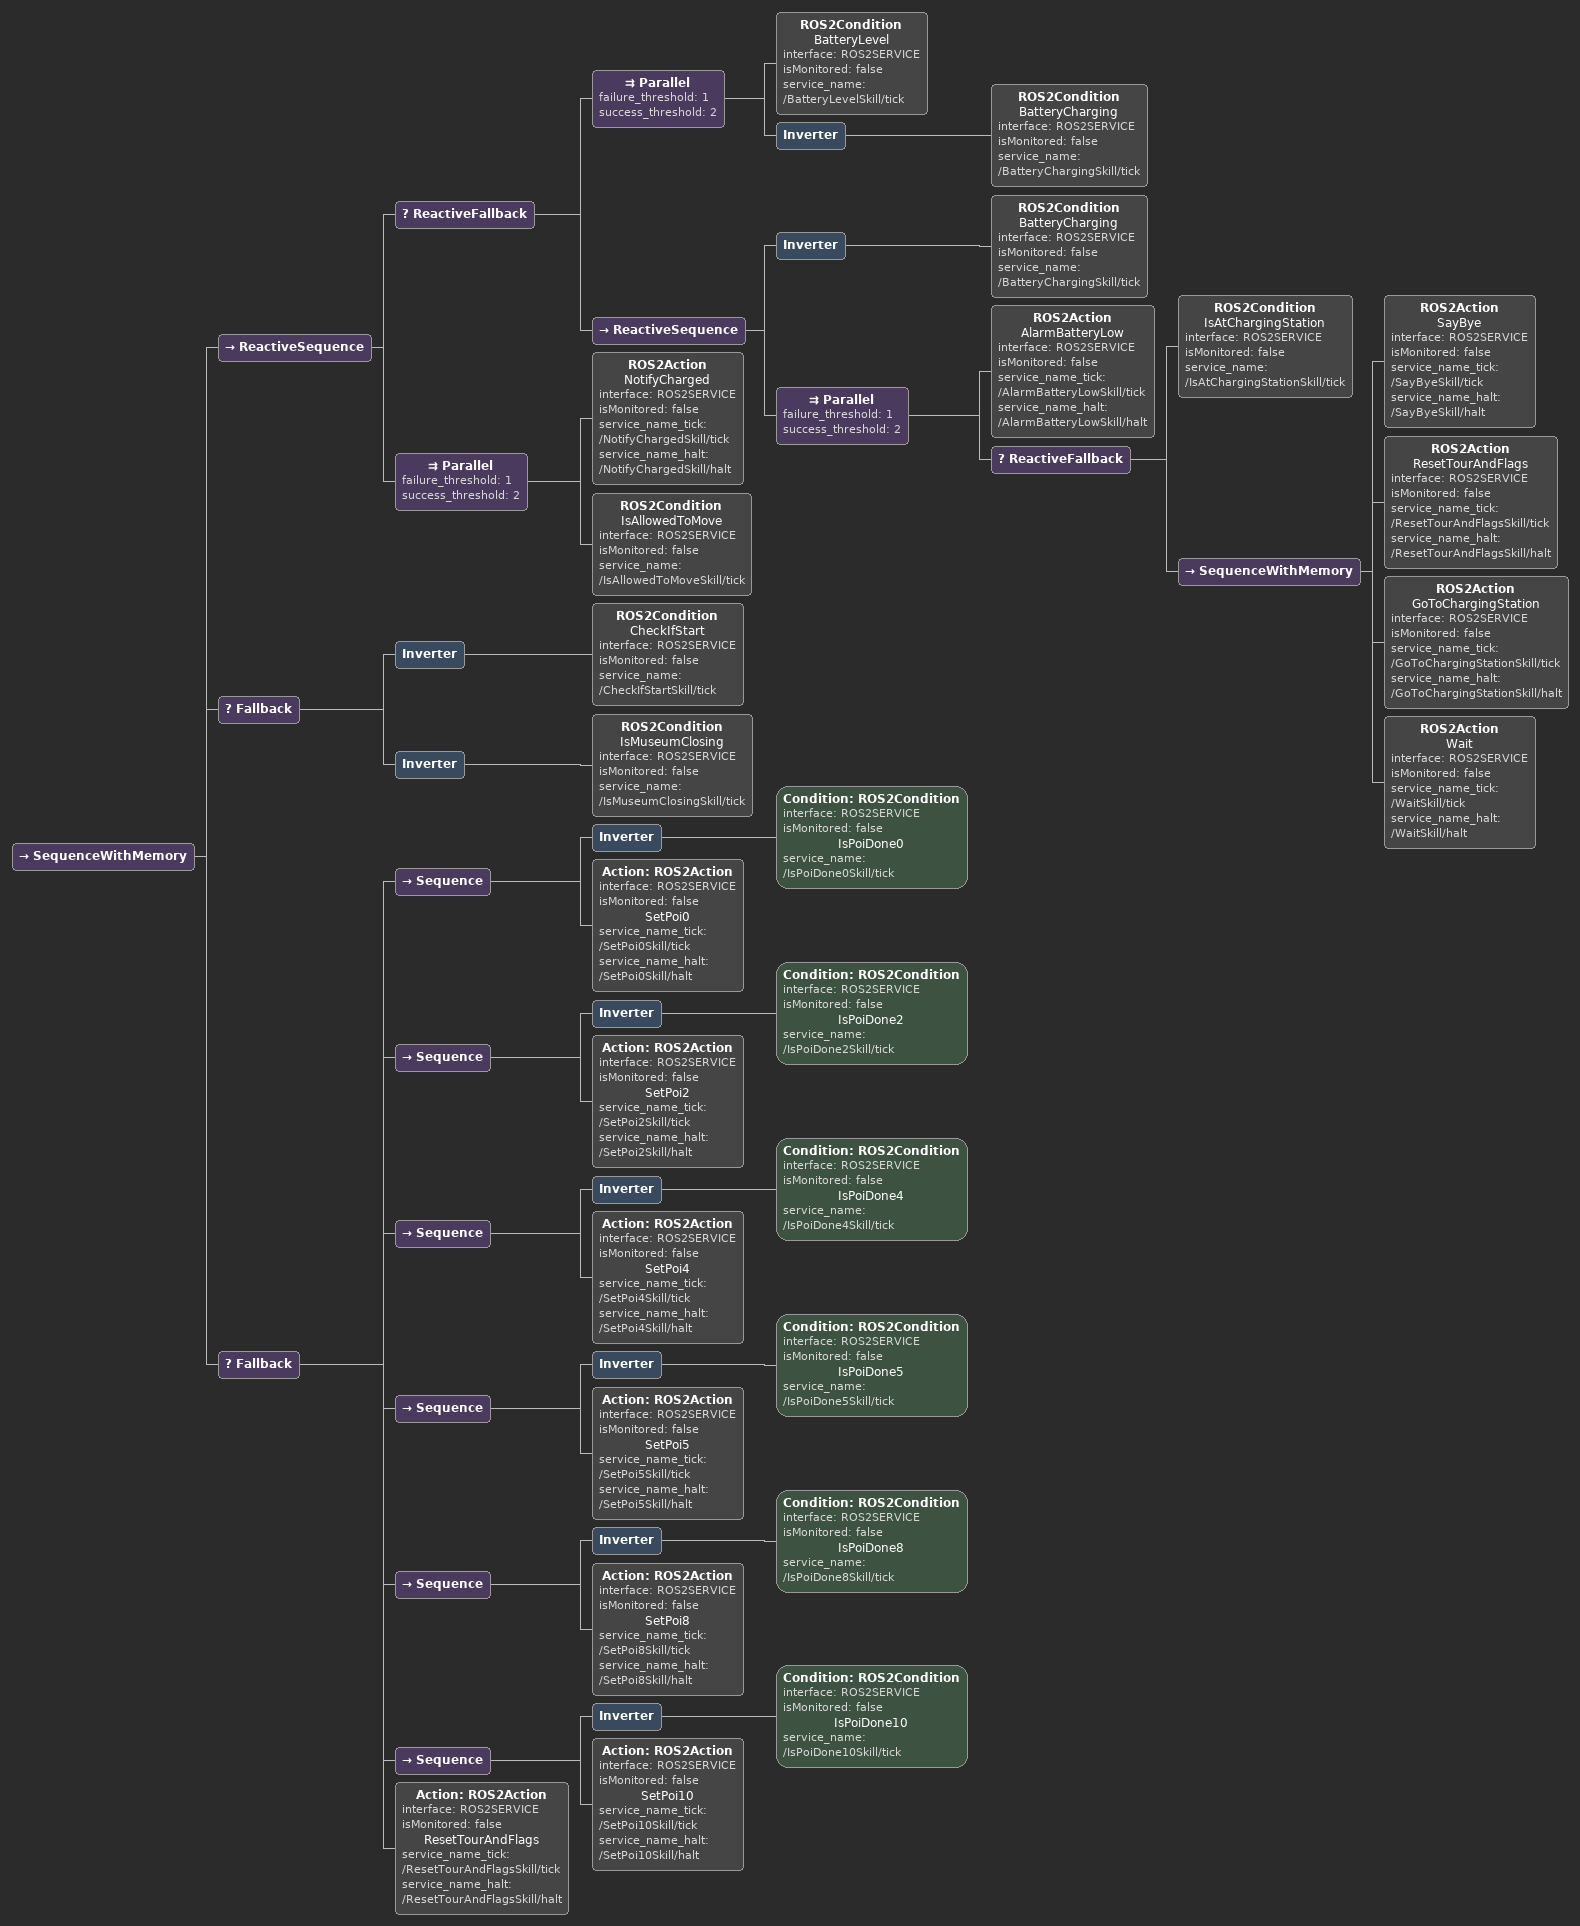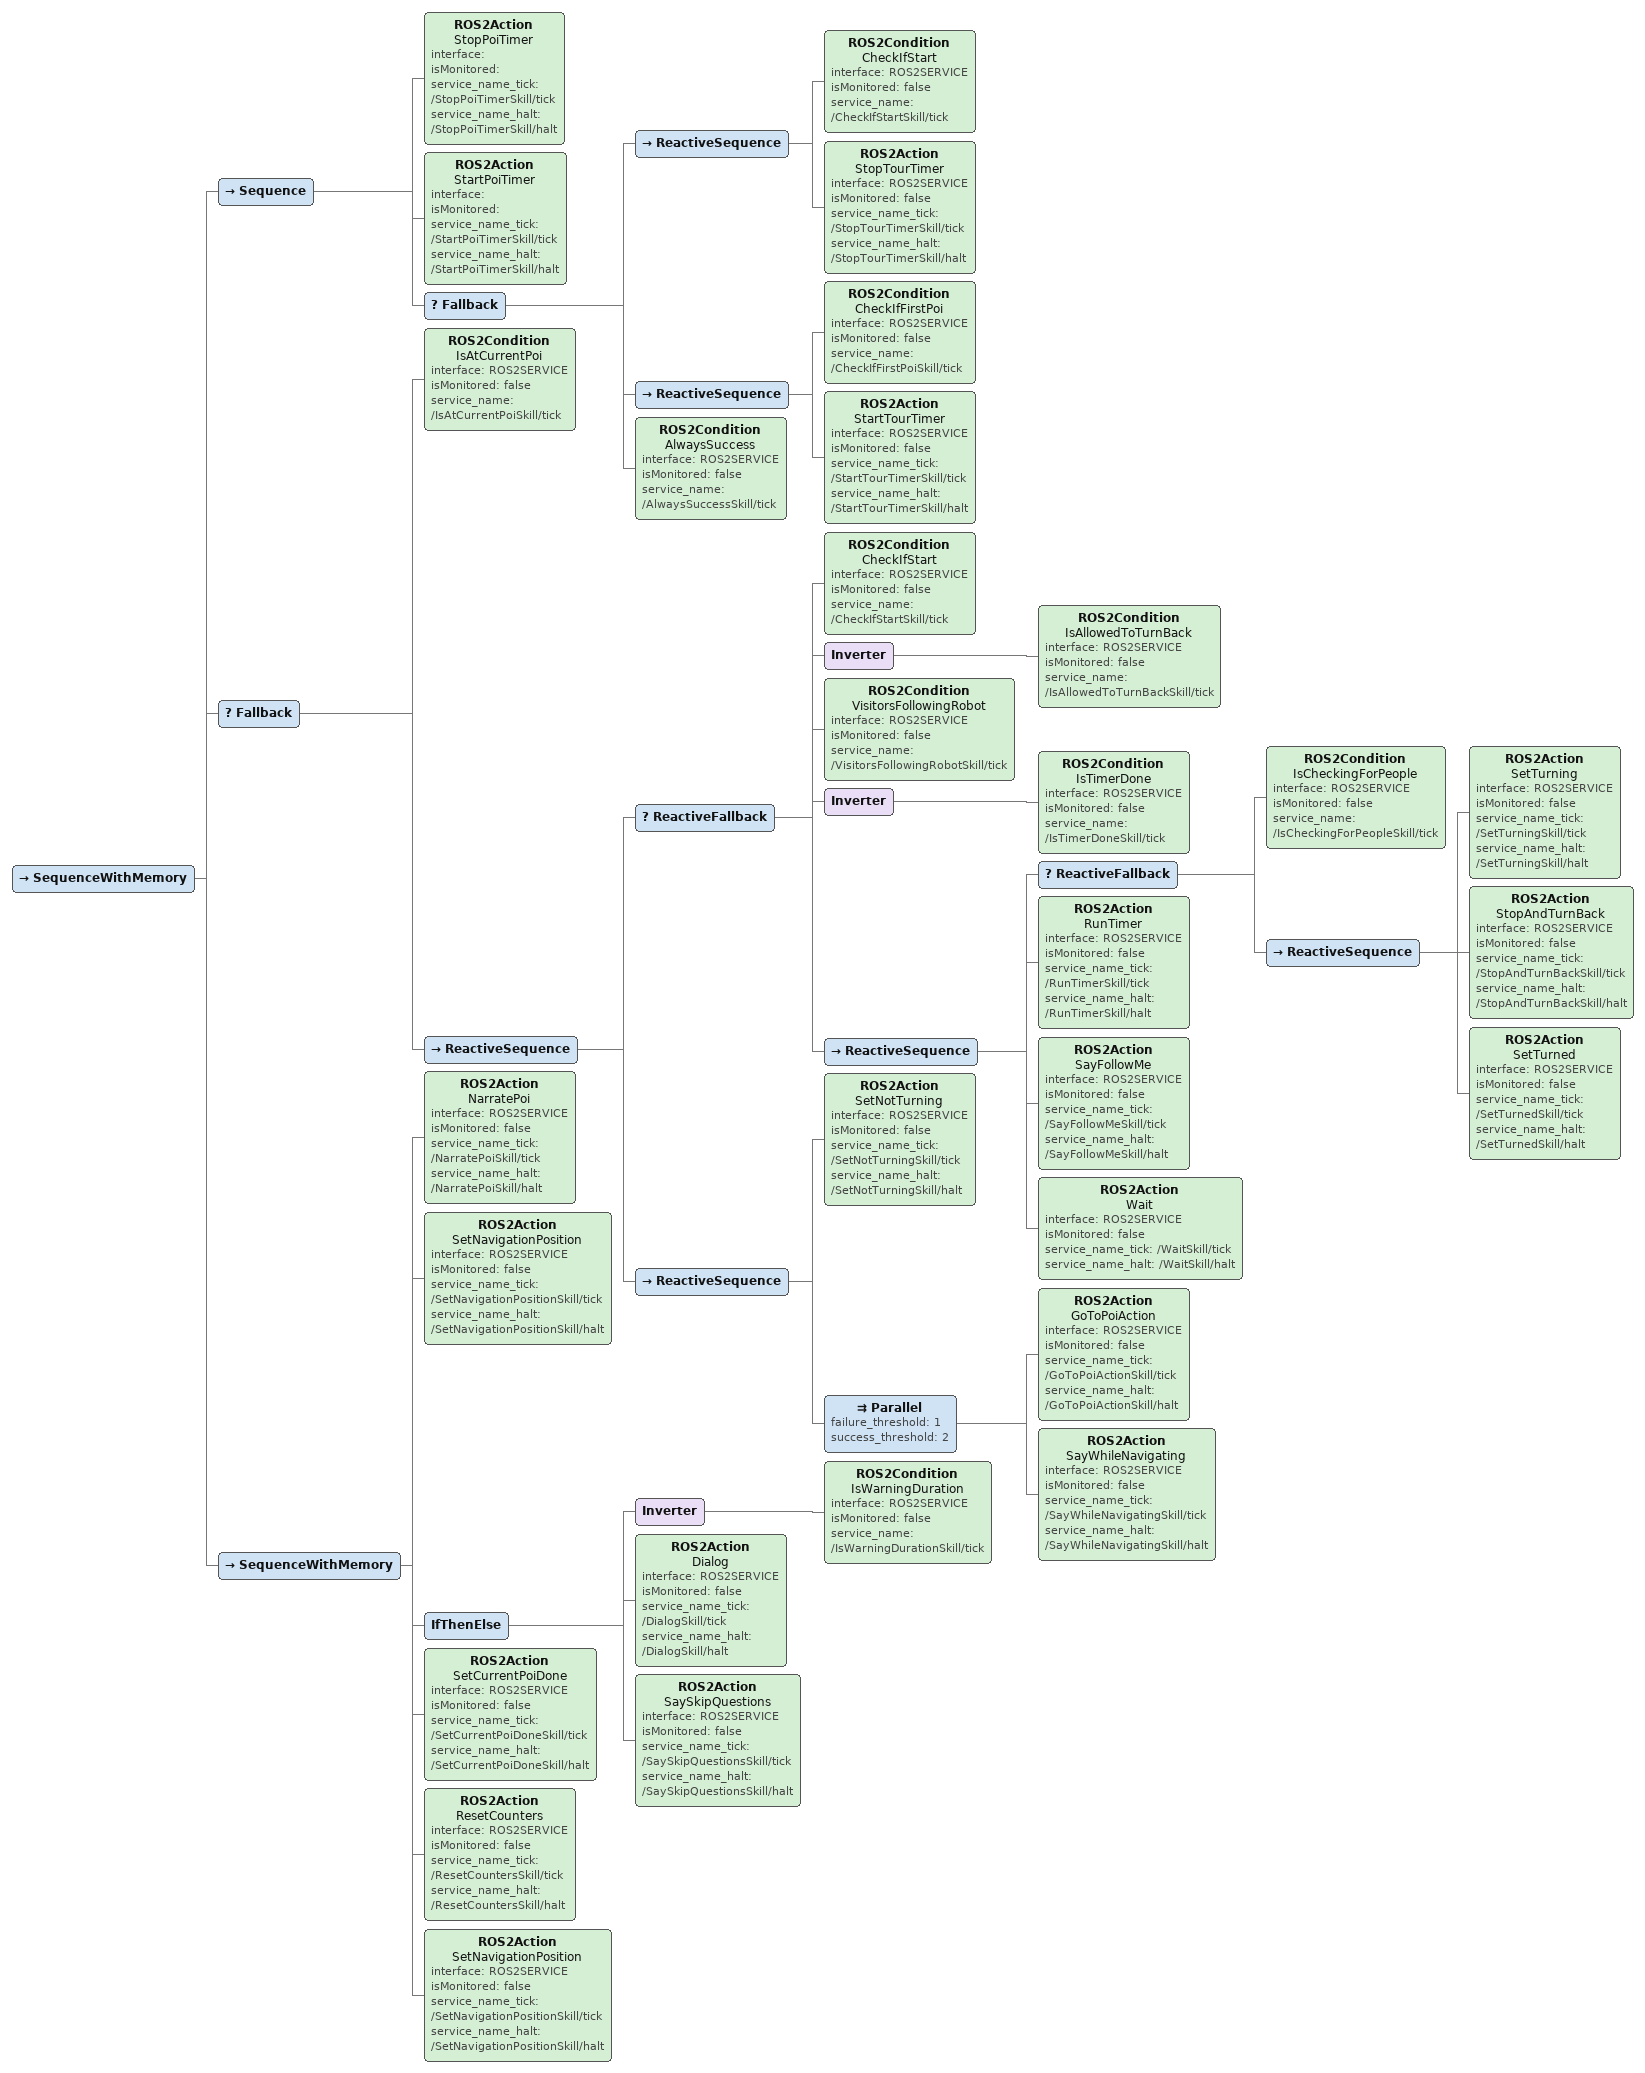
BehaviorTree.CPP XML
<SequenceWithMemory>
  <ReactiveSequence>
    <ReactiveFallback>
      <Parallel failure_threshold="1" success_threshold="2">
        <ROS2Condition name="BatteryLevel" interface="ROS2SERVICE" isMonitored="false" service_name="/BatteryLevelSkill/tick"/>
        <Inverter>
          <ROS2Condition name="BatteryCharging" interface="ROS2SERVICE" isMonitored="false" service_name="/BatteryChargingSkill/tick"/>
        </Inverter>
      </Parallel>
      <ReactiveSequence>
        <Inverter>
          <ROS2Condition name="BatteryCharging" interface="ROS2SERVICE" isMonitored="false" service_name="/BatteryChargingSkill/tick"/>
        </Inverter>
        <Parallel failure_threshold="1" success_threshold="2">
          <ROS2Action name="AlarmBatteryLow" interface="ROS2SERVICE" isMonitored="false" service_name_tick="/AlarmBatteryLowSkill/tick" service_name_halt="/AlarmBatteryLowSkill/halt"/>
          <ReactiveFallback>
            <ROS2Condition name="IsAtChargingStation" interface="ROS2SERVICE" isMonitored="false" service_name="/IsAtChargingStationSkill/tick"/>
            <SequenceWithMemory>
              <ROS2Action name="SayBye" interface="ROS2SERVICE" isMonitored="false" service_name_tick="/SayByeSkill/tick" service_name_halt="/SayByeSkill/halt"/>
              <ROS2Action name="ResetTourAndFlags" interface="ROS2SERVICE" isMonitored="false" service_name_tick="/ResetTourAndFlagsSkill/tick" service_name_halt="/ResetTourAndFlagsSkill/halt"/>
              <ROS2Action name="GoToChargingStation" interface="ROS2SERVICE" isMonitored="false" service_name_tick="/GoToChargingStationSkill/tick" service_name_halt="/GoToChargingStationSkill/halt"/>
              <ROS2Action name="Wait" interface="ROS2SERVICE" isMonitored="false" service_name_tick="/WaitSkill/tick" service_name_halt="/WaitSkill/halt"/>
            </SequenceWithMemory>
          </ReactiveFallback>
        </Parallel>
      </ReactiveSequence>
    </ReactiveFallback>
    <Parallel failure_threshold="1" success_threshold="2">
      <ROS2Action name="NotifyCharged" interface="ROS2SERVICE" isMonitored="false" service_name_tick="/NotifyChargedSkill/tick" service_name_halt="/NotifyChargedSkill/halt"/>
      <ROS2Condition name="IsAllowedToMove" interface="ROS2SERVICE" isMonitored="false" service_name="/IsAllowedToMoveSkill/tick"/>
    </Parallel>
  </ReactiveSequence>
  <Fallback>
    <Inverter>
      <ROS2Condition name="CheckIfStart" interface="ROS2SERVICE" isMonitored="false" service_name="/CheckIfStartSkill/tick"/>
    </Inverter>
    <Inverter>
      <ROS2Condition name="IsMuseumClosing" interface="ROS2SERVICE" isMonitored="false" service_name="/IsMuseumClosingSkill/tick"/>
    </Inverter>
  </Fallback>
  <Fallback>
    <Sequence>
      <Inverter>
        <Condition ID="ROS2Condition" interface="ROS2SERVICE" isMonitored="false" name="IsPoiDone0" service_name="/IsPoiDone0Skill/tick"/>
      </Inverter>
      <Action ID="ROS2Action" interface="ROS2SERVICE" isMonitored="false" name="SetPoi0" service_name_tick="/SetPoi0Skill/tick" service_name_halt="/SetPoi0Skill/halt"/>
    </Sequence>
    <Sequence>
      <Inverter>
        <Condition ID="ROS2Condition" interface="ROS2SERVICE" isMonitored="false" name="IsPoiDone2" service_name="/IsPoiDone2Skill/tick"/>
      </Inverter>
      <Action ID="ROS2Action" interface="ROS2SERVICE" isMonitored="false" name="SetPoi2" service_name_tick="/SetPoi2Skill/tick" service_name_halt="/SetPoi2Skill/halt"/>
    </Sequence>
    <Sequence>
      <Inverter>
        <Condition ID="ROS2Condition" interface="ROS2SERVICE" isMonitored="false" name="IsPoiDone4" service_name="/IsPoiDone4Skill/tick"/>
      </Inverter>
      <Action ID="ROS2Action" interface="ROS2SERVICE" isMonitored="false" name="SetPoi4" service_name_tick="/SetPoi4Skill/tick" service_name_halt="/SetPoi4Skill/halt"/>
    </Sequence>
    <Sequence>
      <Inverter>
        <Condition ID="ROS2Condition" interface="ROS2SERVICE" isMonitored="false" name="IsPoiDone5" service_name="/IsPoiDone5Skill/tick"/>
      </Inverter>
      <Action ID="ROS2Action" interface="ROS2SERVICE" isMonitored="false" name="SetPoi5" service_name_tick="/SetPoi5Skill/tick" service_name_halt="/SetPoi5Skill/halt"/>
    </Sequence>
    <Sequence>
      <Inverter>
        <Condition ID="ROS2Condition" interface="ROS2SERVICE" isMonitored="false" name="IsPoiDone8" service_name="/IsPoiDone8Skill/tick"/>
      </Inverter>
      <Action ID="ROS2Action" interface="ROS2SERVICE" isMonitored="false" name="SetPoi8" service_name_tick="/SetPoi8Skill/tick" service_name_halt="/SetPoi8Skill/halt"/>
    </Sequence>
    <Sequence>
      <Inverter>
        <Condition ID="ROS2Condition" interface="ROS2SERVICE" isMonitored="false" name="IsPoiDone10" service_name="/IsPoiDone10Skill/tick"/>
      </Inverter>
      <Action ID="ROS2Action" interface="ROS2SERVICE" isMonitored="false" name="SetPoi10" service_name_tick="/SetPoi10Skill/tick" service_name_halt="/SetPoi10Skill/halt"/>
    </Sequence>
    <Action ID="ROS2Action" interface="ROS2SERVICE" isMonitored="false" name="ResetTourAndFlags" service_name_tick="/ResetTourAndFlagsSkill/tick" service_name_halt="/ResetTourAndFlagsSkill/halt"/>
  </Fallback>
</SequenceWithMemory>

<SequenceWithMemory>
  <Sequence>
    <ROS2Action name="StopPoiTimer" interface="" isMonitored="" service_name_tick="/StopPoiTimerSkill/tick" service_name_halt="/StopPoiTimerSkill/halt"/>
    <ROS2Action name="StartPoiTimer" interface="" isMonitored="" service_name_tick="/StartPoiTimerSkill/tick" service_name_halt="/StartPoiTimerSkill/halt"/>
    <Fallback>
      <ReactiveSequence>
        <ROS2Condition name="CheckIfStart" interface="ROS2SERVICE" isMonitored="false" service_name="/CheckIfStartSkill/tick"/>
        <ROS2Action name="StopTourTimer" interface="ROS2SERVICE" isMonitored="false" service_name_tick="/StopTourTimerSkill/tick" service_name_halt="/StopTourTimerSkill/halt"/>
      </ReactiveSequence>
      <ReactiveSequence>
        <ROS2Condition name="CheckIfFirstPoi" interface="ROS2SERVICE" isMonitored="false" service_name="/CheckIfFirstPoiSkill/tick"/>
        <ROS2Action name="StartTourTimer" interface="ROS2SERVICE" isMonitored="false" service_name_tick="/StartTourTimerSkill/tick" service_name_halt="/StartTourTimerSkill/halt"/>
      </ReactiveSequence>
      <ROS2Condition name="AlwaysSuccess" interface="ROS2SERVICE" isMonitored="false" service_name="/AlwaysSuccessSkill/tick"/>
    </Fallback>
  </Sequence>
  <Fallback>
    <ROS2Condition name="IsAtCurrentPoi" interface="ROS2SERVICE" isMonitored="false" service_name="/IsAtCurrentPoiSkill/tick"/>
    <ReactiveSequence>
      <ReactiveFallback>
        <ROS2Condition name="CheckIfStart" interface="ROS2SERVICE" isMonitored="false" service_name="/CheckIfStartSkill/tick"/>
        <Inverter>
          <ROS2Condition name="IsAllowedToTurnBack" interface="ROS2SERVICE" isMonitored="false" service_name="/IsAllowedToTurnBackSkill/tick"/>
        </Inverter>
        <ROS2Condition name="VisitorsFollowingRobot" interface="ROS2SERVICE" isMonitored="false" service_name="/VisitorsFollowingRobotSkill/tick"/>
        <Inverter>
          <ROS2Condition name="IsTimerDone" interface="ROS2SERVICE" isMonitored="false" service_name="/IsTimerDoneSkill/tick"/>
        </Inverter>
        <ReactiveSequence>
          <ReactiveFallback>
            <ROS2Condition name="IsCheckingForPeople" interface="ROS2SERVICE" isMonitored="false" service_name="/IsCheckingForPeopleSkill/tick"/>
            <ReactiveSequence>
              <ROS2Action name="SetTurning" interface="ROS2SERVICE" isMonitored="false" service_name_tick="/SetTurningSkill/tick" service_name_halt="/SetTurningSkill/halt"/>
              <ROS2Action name="StopAndTurnBack" interface="ROS2SERVICE" isMonitored="false" service_name_tick="/StopAndTurnBackSkill/tick" service_name_halt="/StopAndTurnBackSkill/halt"/>
              <ROS2Action name="SetTurned" interface="ROS2SERVICE" isMonitored="false" service_name_tick="/SetTurnedSkill/tick" service_name_halt="/SetTurnedSkill/halt"/>
            </ReactiveSequence>
          </ReactiveFallback>
          <ROS2Action name="RunTimer" interface="ROS2SERVICE" isMonitored="false" service_name_tick="/RunTimerSkill/tick" service_name_halt="/RunTimerSkill/halt"/>
          <ROS2Action name="SayFollowMe" interface="ROS2SERVICE" isMonitored="false" service_name_tick="/SayFollowMeSkill/tick" service_name_halt="/SayFollowMeSkill/halt"/>
          <ROS2Action name="Wait" interface="ROS2SERVICE" isMonitored="false" service_name_tick="/WaitSkill/tick" service_name_halt="/WaitSkill/halt"/>
        </ReactiveSequence>
      </ReactiveFallback>
      <ReactiveSequence>
        <ROS2Action name="SetNotTurning" interface="ROS2SERVICE" isMonitored="false" service_name_tick="/SetNotTurningSkill/tick" service_name_halt="/SetNotTurningSkill/halt"/>
        <Parallel failure_threshold="1" success_threshold="2">
          <ROS2Action name="GoToPoiAction" interface="ROS2SERVICE" isMonitored="false" service_name_tick="/GoToPoiActionSkill/tick" service_name_halt="/GoToPoiActionSkill/halt"/>
          <ROS2Action name="SayWhileNavigating" interface="ROS2SERVICE" isMonitored="false" service_name_tick="/SayWhileNavigatingSkill/tick" service_name_halt="/SayWhileNavigatingSkill/halt"/>
        </Parallel>
      </ReactiveSequence>
    </ReactiveSequence>
  </Fallback>
  <SequenceWithMemory>
    <ROS2Action name="NarratePoi" interface="ROS2SERVICE" isMonitored="false" service_name_tick="/NarratePoiSkill/tick" service_name_halt="/NarratePoiSkill/halt"/>
    <ROS2Action name="SetNavigationPosition" interface="ROS2SERVICE" isMonitored="false" service_name_tick="/SetNavigationPositionSkill/tick" service_name_halt="/SetNavigationPositionSkill/halt"/>
    <IfThenElse>
      <Inverter>
        <ROS2Condition name="IsWarningDuration" interface="ROS2SERVICE" isMonitored="false" service_name="/IsWarningDurationSkill/tick"/>
      </Inverter>
      <ROS2Action name="Dialog" interface="ROS2SERVICE" isMonitored="false" service_name_tick="/DialogSkill/tick" service_name_halt="/DialogSkill/halt"/>
      <ROS2Action name="SaySkipQuestions" interface="ROS2SERVICE" isMonitored="false" service_name_tick="/SaySkipQuestionsSkill/tick" service_name_halt="/SaySkipQuestionsSkill/halt"/>
    </IfThenElse>
    <ROS2Action name="SetCurrentPoiDone" interface="ROS2SERVICE" isMonitored="false" service_name_tick="/SetCurrentPoiDoneSkill/tick" service_name_halt="/SetCurrentPoiDoneSkill/halt"/>
    <ROS2Action name="ResetCounters" interface="ROS2SERVICE" isMonitored="false" service_name_tick="/ResetCountersSkill/tick" service_name_halt="/ResetCountersSkill/halt"/>
    <ROS2Action name="SetNavigationPosition" interface="ROS2SERVICE" isMonitored="false" service_name_tick="/SetNavigationPositionSkill/tick" service_name_halt="/SetNavigationPositionSkill/halt"/>
  </SequenceWithMemory>
</SequenceWithMemory>
